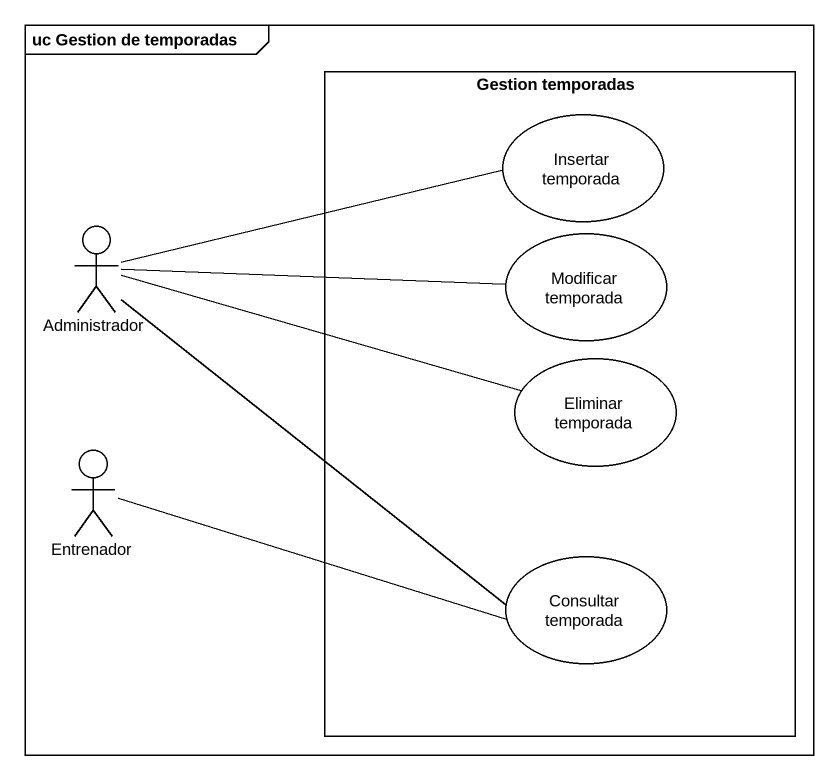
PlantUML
@startuml
mainframe uc Gestion de temporadas
rectangle "Gestion temporadas" as Gestion_temporadas {
  usecase "Insertar temporada" as Insertar_temporada
  usecase "Modificar temporada" as Modificar_temporada
  usecase "Eliminar temporada" as Eliminar_temporada
  usecase "Consultar temporada" as Consultar_temporada
}
actor Administrador
actor Entrenador
Administrador -right- Insertar_temporada
Administrador -right- Modificar_temporada
Administrador -right- Eliminar_temporada
Administrador -- Consultar_temporada
Entrenador -right- Consultar_temporada
@enduml
